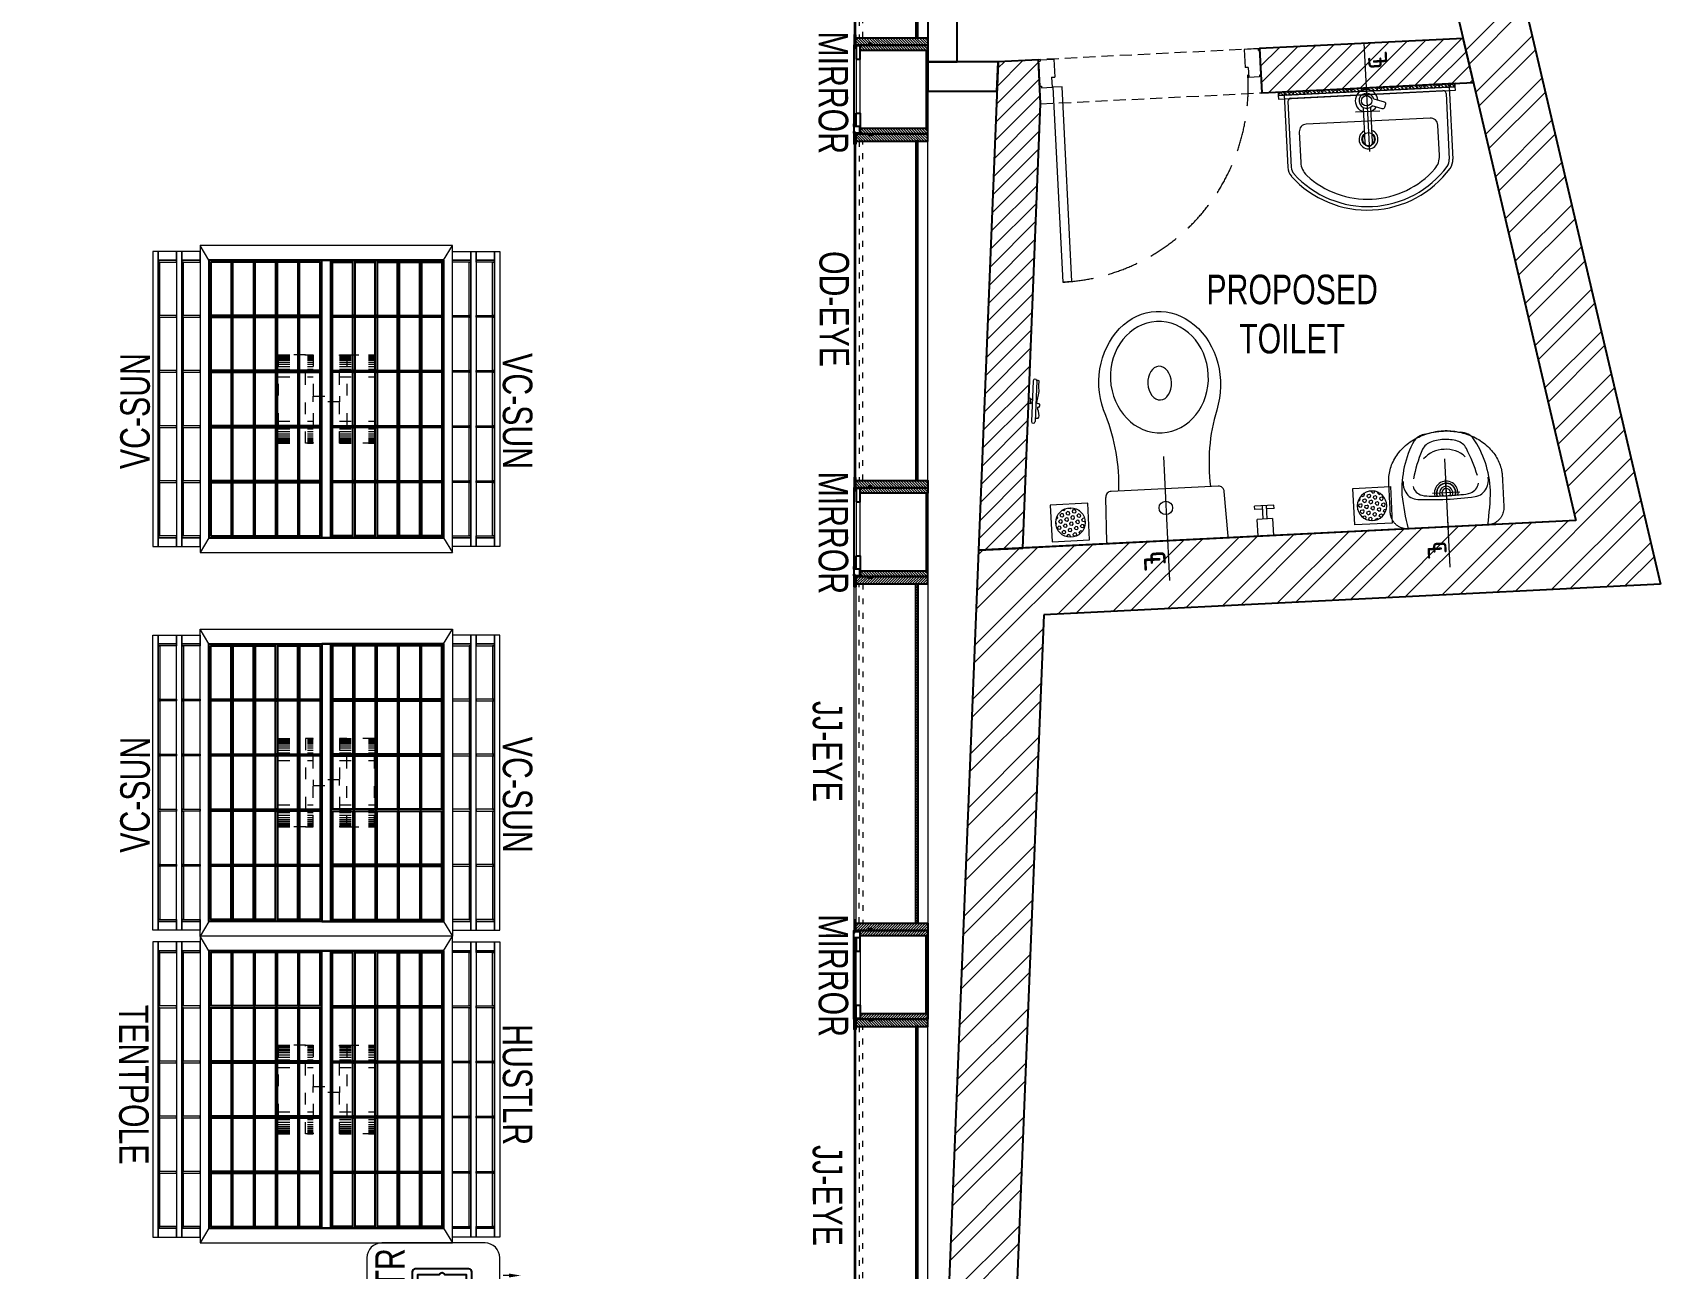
# Model space of a CAD drawing. Header units: feet. Extents: x 9066227 to 9075870, y -6882294 to -6864876.
# Drawn here: x 9070356 to 9075870, y -6878415 to -6874227 of the extents above; entities that cross this region are included whole.
import ezdxf

# ---------------------------------------------------------------- set-up
doc = ezdxf.new("R2010")
doc.units = ezdxf.units.FT
doc.header["$LTSCALE"] = 33
doc.header["$MEASUREMENT"] = 0
for name, pattern in [('a_p6_plan_L18$0$HIDDEN', [0.375, 0.25, -0.125]), ('ACAD_ISO03W100', [30, 12, -18]), ('CENTER', [2, 1.25, -0.25, 0.25, -0.25]), ('DOT2', [0.125, 0, -0.125]), ('HIDDEN', [9.525, 6.35, -3.175]), ('HIDDEN2', [4.7625, 3.175, -1.5875])]:
    doc.linetypes.add(name, pattern=pattern)
doc.layers.add('A-WALL', color=1, linetype='Continuous')
for name, color, linetype, lineweight in [('centerline-toilets', 2, 'CENTER', 13), ('Door', 2, 'Continuous', 13), ('ele', 252, 'Continuous', 13), ('Fhitting', 152, 'Continuous', 30), ('LENS-DIM', 252, 'Continuous', 5), ('LENS-DOOR', 34, 'Continuous', 20), ('LENS-PARTITION', 21, 'Continuous', 25), ('LENS-TEXT', 31, 'Continuous', 5), ('LENS_CURTAIN', 5, 'a_p6_plan_L18$0$HIDDEN', 9), ('LENS_TEXT', 31, 'Continuous', 5), ('LK-FF&E FLOOR', 1, 'Continuous', 9), ('LK-FF&E WALL', 1, 'Continuous', 9), ('LN-ELEVATION-1', 81, 'Continuous', 25), ('LN-ELEVATION-2', 103, 'Continuous', 20), ('LN-ELEVATION-3', 125, 'Continuous', 18), ('LN-ELEVATION-4', 145, 'Continuous', 13), ('LN-ELEVATION-5', 167, 'Continuous', 5), ('LN-HATCH', 251, 'Continuous', 0), ('Mirror', 150, 'Continuous', 20), ('Panelling', 65, 'Continuous', 18), ('PARTITION', 22, 'Continuous', 30), ('PLANO-TXT', 252, 'Continuous', 5), ('Toilet', 5, 'Continuous', 9)]:
    doc.layers.add(name, color=color, linetype=linetype, lineweight=lineweight)
doc.styles.add('LK TXT', font='GILC____.TTF', dxfattribs={"height": 100})
doc.styles.get("Standard").update_dxf_attribs({"font": 'GILC____.TTF'})

# ---------------------------------------------------------------- blocks, each defined once
blk = doc.blocks.new('JJ SH 1200')
at = {"layer": 'LN-HATCH', "ltscale": 0.5}
h = blk.add_hatch(dxfattribs=at)
h.set_pattern_fill('ANSI31', color=256, scale=2)
h.set_pattern_definition([(45, (4097187.331, 1708800.267), (-4.4901280605, 4.4901280605), [])])
h.paths.add_polyline_path([(792.1, 220), (792.1, 30), (786.1, 30), (786.1, 20), (792.1, 20), (792.1, -24), (767.1, -24), (767.1, 220)])
h.paths.add_polyline_path([(-382.9, 180), (767.1, 180), (767.1, 186), (-382.9, 186)])
h.paths.add_polyline_path([(757.1, -24), (757.1, -30), (792.1, -30), (792.1, -24)])
h.paths.add_polyline_path([(-407.9, 220), (-407.9, 30), (-401.9, 30), (-401.9, 20), (-407.9, 20), (-407.9, -24), (-382.9, -24), (-382.9, 220)])
h.paths.add_polyline_path([(-372.9, -24), (-372.9, -30), (-407.9, -30), (-407.9, -24)])
at = {"layer": 'LN-ELEVATION-1', "ltscale": 0.5}
for points in [[(-407.9, 220), (-407.9, 30), (-401.9, 30), (-401.9, 20), (-407.9, 20), (-407.9, -24), (-382.9, -24), (-382.9, 220)], [(-382.9, 180), (767.1, 180), (767.1, 186), (-382.9, 186)], [(792.1, 220), (792.1, 30), (786.1, 30), (786.1, 20), (792.1, 20), (792.1, -24), (767.1, -24), (767.1, 220)], [(-372.9, -24), (-372.9, -30), (-407.9, -30), (-407.9, -24)], [(757.1, -24), (757.1, -30), (792.1, -30), (792.1, -24)]]:
    blk.add_lwpolyline(points, close=True, dxfattribs=at)
at = {"layer": 'LN-ELEVATION-3', "ltscale": 0.5}
for p, q in [((767.1, 220), (-382.9, 220)), ((757.1, -24), (-372.9, -24)), ((-372.9, -30), (757.1, -30))]:
    blk.add_line(p, q, dxfattribs=at)
at = {"layer": 'LN-ELEVATION-4', "linetype": 'ACAD_ISO03W100', "ltscale": 0.05}
blk.add_lwpolyline([(767.1, 0), (-382.9, 0), (-382.9, -12), (767.1, -12)], close=True, dxfattribs=at)
blk = doc.blocks.new('Wash Basin')
at = {"layer": 'PARTITION', "lineweight": 9}
h = blk.add_hatch(dxfattribs=at)
h.set_pattern_fill('ANSI38', color=256, scale=70, angle=990, style=0, double=1)
h.set_pattern_definition([(315, (-64.7135, -33.325), (6.18718, 6.18718), []), (45, (-64.7135, -33.325), (6.18718, 18.56155), [21.875, -13.125])])
h.paths.add_polyline_path([(300.1, -22), (-300.1, -22), (-300.1, -34), (300.1, -34)])
at = {"layer": 'centerline-toilets', "linetype": 'HIDDEN', "ltscale": 10}
blk.add_line((0, -238.1), (0, 129.8), dxfattribs=at)
at = {"layer": 'Mirror', "ltscale": 0.5}
blk.add_lwpolyline([(-300.1, -34), (-300.1, -46), (300.1, -46), (300.1, -34)], close=True, dxfattribs=at)
at = {"layer": 'Panelling', "lineweight": 9}
blk.add_lwpolyline([(-300.1, -22), (-300.1, -34), (300.1, -34), (300.1, -22)], close=True, dxfattribs=at)
at = {"layer": 'Toilet', "ltscale": 100}
for p, q in [((-280, -32), (-280, -278.3)), ((-270, -22), (270, -22)), ((-268, -55), (-268, -278.3)), ((-258, -45), (258, -45)), ((268, -55), (268, -278.3)), ((280, -32), (280, -278.3)), ((-14.8, -88.6), (-14.6, -207.9)), ((11, -207.9), (10.8, -88.6))]:
    blk.add_line(p, q, dxfattribs=at)
blk.add_lwpolyline([(40.7, -103.2), (-41.1, -103.2)], dxfattribs=at)
blk.add_lwpolyline([(23.1, -61.6), (57.7, -73.5, -0.414214), (61.4, -81.2), (57.5, -92.5, -0.414214), (49.9, -96.2), (16.1, -84.6)], format="xyb", dxfattribs=at)
blk.add_lwpolyline([(-235, -264, 0.191896), (-217.2, -308.7, 0.420236), (217.2, -308.7, 0.191896), (235, -264), (235, -160.5, 0.414214), (210, -135.5), (-210, -135.5, 0.414214), (-235, -160.5)], format="xyb", close=True, dxfattribs=at)
for centre, radius in [((-2, -66.5), 17.5), ((-2, -196.8), 22.5)]:
    blk.add_circle(centre, radius, dxfattribs=at)
for centre, radius, start, end in [((-270, -32), 10, 90, 180), ((-258, -55), 10, 90, 180), ((258, -55), 10, 0, 90), ((270, -32), 10, 0, 90), ((-2, -197.1), 32.1, 113.0898, 66.246), ((-2, -196.8), 20.5, 128.0403, 237.2899), ((-2, -196.8), 20.5, 304.4733, 50.7332), ((-230, -278.3), 50, 180, 218.4461), ((0, -89.3), 347.7, 219.2826, 320.7174), ((-230, -278.3), 38, 180, 218.4461), ((0, -89.3), 335.7, 219.313, 320.687), ((230, -278.3), 38, 321.5539, 0), ((230, -278.3), 50, 321.5539, 0)]:
    blk.add_arc(centre, radius, start, end, dxfattribs=at)
for centre, major_axis, start_param, end_param in [((-2, -66.5), (0, 38.3), 4.720493, 9.081982), ((-2, -66.5), (-0.2, -25.6), 1.769108, 7.074098), ((-2, -66.5), (0, 38.3), 3.484555, 4.083576), ((-1.8, -207.9), (-9.04, 9.04), 0.785398, 3.926991)]:
    blk.add_ellipse(centre, major_axis=major_axis, ratio=1, start_param=start_param, end_param=end_param, dxfattribs=at)
at = {"layer": 'centerline-toilets', "linetype": 'DOT2', "insert": (33.3, 61.8), "char_height": 75, "width": 495.827, "attachment_point": 5, "rotation": 90}
blk.add_mtext('{\\fISOCPEUR|b0|i0|c0|p34;℄}', dxfattribs=at)
blk = doc.blocks.new('jALI')
at = {"layer": 'Toilet', "ltscale": 5}
h = blk.add_hatch(dxfattribs=at)
h.set_pattern_fill('HEX', color=256, scale=50, angle=135, double=1)
h.set_pattern_definition([(135, (-344825.863, 460708.187), (-7.65465545, -7.65465545), [6.25, -12.5]), (255, (-344825.863, 460708.187), (10.4564538, -2.80179835), [6.25, -12.5]), (195, (-344830.282, 460712.606), (2.80179835, -10.4564538), [6.25, -12.5])])
edge = h.paths.add_edge_path()
edge.add_arc((-393187.5, 163647.6), 50, -90, 270)
blk.add_lwpolyline([(-393249.5, 163581.9), (-393125.5, 163581.9), (-393125.5, 163709.4), (-393249.5, 163709.4)], close=True, dxfattribs=at)
blk.add_circle((-393187.5, 163647.6), 50, dxfattribs=at)
blk = doc.blocks.new('A$Ce28d51bc')
at = {"layer": 'centerline-toilets', "linetype": 'HIDDEN', "ltscale": 10}
blk.add_line((475.8, 310.4), (496.8, -110.1), dxfattribs=at)
at = {"layer": 'Toilet'}
for p, q in [((34.7, 566.8), (29.2, 428.9)), ((46.7, 566.3), (41.2, 428.4)), ((20.3, 507.3), (19.6, 489.3)), ((26.3, 507.1), (20.3, 507.3)), ((26.3, 507.1), (25.6, 489.1)), ((26.2, 504.1), (32.2, 503.8)), ((25.6, 489.1), (19.6, 489.3)), ((25.7, 492.1), (31.7, 491.8)), ((284.3, 20.1), (280.8, 171.4)), ((661.6, 210), (299, 191.9)), ((695.3, 40.6), (681.8, 191.4)), ((290.3, 14.5), (689.9, 34.4))]:
    blk.add_line(p, q, dxfattribs=at)
at = {"layer": 'Toilet', "ltscale": 100}
for p, q in [((850.6, 145.5), (784.9, 142.3)), ((785.5, 130.8), (784.9, 142.3)), ((811.5, 132.1), (785.5, 130.8)), ((810.9, 143.6), (813.2, 97.8)), ((824.6, 144.2), (826.9, 98.5)), ((851.2, 134.1), (825.2, 132.8)), ((851.2, 134.1), (850.6, 145.5)), ((846, 99.5), (794, 96.9)), ((796.9, 39.7), (794, 96.9)), ((846, 99.5), (848.9, 42.3)), ((848.9, 42.3), (796.9, 39.7))]:
    blk.add_line(p, q, dxfattribs=at)
at = {"layer": 'Toilet'}
blk.add_circle((484.2, 135.9), 22.9, dxfattribs=at)
for centre, radius, start, end in [((40.7, 566.5), 6, 357.7075, 177.7075), ((-296.9, 216.6), 622.3, 357.8523, 21.9172), ((1253.9, 289.2), 623.4, 163.3749, 187.417), ((35.2, 428.6), 6, 177.7075, 357.7075), ((300, 172.7), 19.3, 93.2063, 183.7535), ((662.5, 190.8), 19.3, 1.9572, 92.5044), ((290, 20.2), 5.72, 180.8099, 272.8553), ((689.6, 40.1), 5.72, 272.8553, 4.9007)]:
    blk.add_arc(centre, radius, start, end, dxfattribs=at)
at = {"layer": 'Toilet', "extrusion": (0, 0, -1)}
for centre, major_axis, ratio, start_param, end_param in [((463.5, 557.3), (12.2, -244.3), 0.842028, 7.436326, 11.41323), ((463.4, 558.8), (2.9, -57.1), 0.7, 1.570796326794896, 7.853981633974482)]:
    blk.add_ellipse(centre, major_axis=major_axis, ratio=ratio, start_param=start_param, end_param=end_param, dxfattribs=at)
blk.add_ellipse((462.4, 578.8), major_axis=(9.4, -188.6), ratio=0.878788, dxfattribs=at)
at = {"layer": 'Toilet'}
blk.add_open_spline([(41.7, 440.4), (45.3, 439.9), (58.1, 437.8), (54.2, 458.3), (48.4, 479), (58.3, 476.8), (58.6, 490.1), (41.6, 486.7), (61.2, 530.8), (51.2, 545.8), (56.7, 569.2), (50.4, 568), (46.7, 567.3)], degree=3, knots=[0, 0, 0, 0, 9.744972, 33.823887, 47.583551, 49.497915, 60.560502, 63.822284, 93.508019, 135.756925, 141.904352, 150.301906, 150.301906, 150.301906, 150.301906], dxfattribs=at)
at = {"layer": 'Fhitting', "lineweight": 0, "ltscale": 0.5, "rotation": 272.85533068458}
blk.add_blockref('jALI', (-143696.8, -400764.9), dxfattribs=at)
at = {"layer": 'centerline-toilets', "linetype": 'DOT2', "insert": (457.1, -34.2), "char_height": 85.827, "width": 567.402, "attachment_point": 5, "rotation": 272.8553}
blk.add_mtext('{\\fISOCPEUR|b0|i0|c0|p34;℄}', dxfattribs=at)
blk = doc.blocks.new('*U49')
at = {"layer": 'LENS-DOOR'}
for p, q in [((547491.5, 1778573.8), (547491.5, 1779235.2)), ((547522.8, 1779235.2), (547491.5, 1779235.2)), ((547522.8, 1779235.2), (547522.8, 1778573.8)), ((547447.3, 1778568.6), (547452.5, 1778568.6)), ((547447.3, 1778484.1), (547447.3, 1778568.6)), ((547452.5, 1778573.8), (547488.9, 1778573.8)), ((547452.5, 1778568.6), (547452.5, 1778573.8)), ((547488.9, 1778539.9), (547488.9, 1778573.8)), ((547488.9, 1778539.9), (547499.3, 1778539.9)), ((547522.8, 1778573.8), (547491.5, 1778573.8)), ((547499.3, 1778478.9), (547499.3, 1778539.9)), ((548145.2, 1778478.9), (548145.2, 1778539.9)), ((548155.6, 1778539.9), (548145.2, 1778539.9)), ((548192, 1778573.8), (548155.6, 1778573.8)), ((548155.6, 1778539.9), (548155.6, 1778573.8)), ((548192, 1778568.6), (548192, 1778573.8)), ((548197.3, 1778568.6), (548192, 1778568.6)), ((548197.3, 1778484.1), (548197.3, 1778568.6)), ((547447.3, 1778484.1), (547452.5, 1778484.1)), ((547452.5, 1778478.9), (547452.5, 1778484.1)), ((548192, 1778478.9), (548192, 1778484.1)), ((548197.3, 1778484.1), (548192, 1778484.1)), ((547452.5, 1778478.9), (547499.3, 1778478.9)), ((548192, 1778478.9), (548145.2, 1778478.9))]:
    blk.add_line(p, q, dxfattribs=at)
at = {"layer": 'LENS-DOOR', "color": 7, "linetype": 'HIDDEN2', "extrusion": (0, 0, -1)}
blk.add_ellipse((547491.5, 1778573.8), major_axis=(661.5, 0), ratio=1, start_param=-1.570791, end_param=0.051209, dxfattribs=at)
blk = doc.blocks.new('DLF-RSP-AR-CD-DWG-4DT-3113$0$X-TYPICAL TOILET UPPER FLOORS - 02$0$urinals')
at = {"layer": 'Toilet'}
for p, q in [((0, -15.6), (0, 8.3)), ((0, -105.4), (0, -161.1)), ((-46.1, -115), (46.1, -115))]:
    blk.add_line(p, q, dxfattribs=at)
blk.add_lwpolyline([(135, 0), (-135, 0, 0.036949), (-150, -116.2, 0.138094), (-99.8, -297.1, 0.221721), (-52, -317.9, 0.062656), (0, -325, 0.062656), (52, -317.9, 0.221721), (99.8, -297.1, 0.138094), (150, -116.2, 0.036949)], format="xyb", close=True, dxfattribs=at)
for centre, radius, start, end in [((-94.3, -144.9), 47.1, 93.3708, 154.4824), ((3.2, -1238.2), 1144.7, 90.1625, 95.0265), ((-50.5, -225.3), 118.5, 89.5454, 105.8857), ((-0.1, -996.2), 890.8, 89.9918, 93.182), ((0, -115), 40, 167.428, 12.572), ((0, -115), 33, 164.1814, 15.8186), ((0, -115), 32, 163.6049, 16.3951), ((0, -115), 22.6, 155.6653, 24.3347), ((0, -115), 14.7, 139.9109, 40.0891), ((-3.2, -1238.2), 1144.7, 84.9735, 89.8375), ((0.1, -996.2), 890.8, 86.818, 90.0082), ((50.5, -225.3), 118.5, 74.1143, 90.4546), ((94.3, -144.9), 47.1, 25.5176, 86.6292), ((-91, -152.7), 53.8, 148.4868, 188.6401), ((-71.4, -149.9), 40.2, 106.7016, 169.725), ((71.4, -149.9), 40.2, 10.275, 73.2984), ((91, -152.7), 53.8, 351.3599, 31.5132), ((413.9, -38.4), 538.2, 193.994, 204.5632), ((-413.9, -38.4), 538.2, 335.4368, 346.006), ((-30.1, -241.3), 50, 204.5632, 250.4606), ((-1.6, -165.3), 97.6, 225, 270.9552), ((1.6, -165.3), 97.6, 269.0448, 315), ((30.1, -241.3), 50, 289.5394, 335.4368), ((-1.5, -160.9), 135.4, 250.4606, 270.6492), ((1.5, -160.9), 135.4, 269.3508, 289.5394)]:
    blk.add_arc(centre, radius, start, end, dxfattribs=at)
blk.add_open_spline([(135, 0), (105.3, 0), (75.7, 0), (-13.3, 0), (-72.7, 0), (-132.7, 0), (-133.4, 0), (-134.3, 0), (-134.5, 0), (-134.7, 0), (-134.9, 0), (-135, 0), (-135, 0), (-135, 0), (-135, 0), (-135, 0), (-135, 0), (-135.1, 0), (-135.1, 0), (-135.2, 0), (-135.2, 0), (-135.3, 0), (-135.4, 0), (-135.7, 0), (-135.8, 0), (-136.4, 0), (-136.7, 0), (-137.7, -0.1), (-138.4, -0.1), (-140.5, -0.2), (-141.9, -0.4), (-146.2, -1), (-149, -1.7), (-154.8, -3.4), (-157.6, -4.5), (-163.1, -7.3), (-165.8, -8.9), (-171, -12.5), (-173.4, -14.6), (-177.9, -19.1), (-180, -21.5), (-183.6, -26.7), (-185.2, -29.4), (-188, -34.9), (-189.1, -37.8), (-190.8, -43.5), (-191.5, -46.3), (-192, -49.8), (-192.1, -50.5), (-192.3, -52.5), (-192.4, -53.8), (-192.5, -55.7), (-192.5, -56.2), (-192.5, -56.9), (-192.5, -57), (-192.5, -57.2), (-192.5, -57.3), (-192.5, -57.4), (-192.5, -57.4), (-192.5, -57.5), (-192.5, -57.5), (-192.5, -57.5), (-192.5, -57.6), (-192.5, -57.7), (-192.5, -57.8), (-192.5, -57.9), (-192.5, -58.1), (-192.5, -58.4), (-192.5, -58.6), (-192.5, -59.3), (-192.5, -59.7), (-192.5, -61), (-192.5, -61.9), (-192.5, -64.6), (-192.5, -66.4), (-192.5, -71.7), (-192.5, -75.2), (-192.5, -85.8), (-192.5, -92.9), (-192.5, -114.2), (-192.5, -128.4), (-192.5, -146.1), (-192.5, -144.6), (-192.5, -149.2), (-192.5, -150.3), (-192.5, -153.7), (-192.5, -156), (-192.5, -158.5), (-192.5, -158.8), (-192.5, -159.2), (-192.5, -159.4), (-192.5, -159.7), (-192.5, -159.8), (-192.5, -159.9), (-192.5, -160), (-192.5, -160), (-192.5, -160), (-192.5, -160.1), (-192.5, -160.1), (-192.5, -160.2), (-192.5, -160.3), (-192.5, -160.5), (-192.5, -160.6), (-192.5, -161), (-192.5, -161.2), (-192.5, -161.9), (-192.5, -162.4), (-192.4, -163.9), (-192.4, -164.9), (-192.3, -167.8), (-192.2, -169.8), (-191.7, -175.8), (-191.2, -179.9), (-189.3, -190.9), (-187.5, -198), (-182.8, -212.2), (-179.9, -219.2), (-172.8, -233.1), (-168.7, -239.9), (-159.3, -253), (-154, -259.4), (-142.4, -271.4), (-136, -277), (-122.6, -287.5), (-115.4, -292.3), (-100.5, -300.9), (-92.8, -304.8), (-76.9, -311.5), (-68.8, -314.3), (-52.5, -318.9), (-44.4, -320.7), (-28.1, -323.4), (-20, -324.2), (-9.4, -324.8), (-6.7, -324.9), (-2.5, -325), (-1, -325), (2, -325), (3.6, -325), (8.2, -324.9), (11.3, -324.7), (20.7, -324.1), (27, -323.5), (41.8, -321.2), (50.2, -319.5), (67, -314.9), (75.4, -312), (91.8, -305.3), (99.8, -301.4), (115.1, -292.5), (122.5, -287.5), (136.4, -276.8), (142.9, -270.9), (154.7, -258.5), (160.1, -252), (169.7, -238.4), (173.8, -231.3), (180.9, -217), (183.8, -209.7), (188.3, -195.1), (189.9, -187.8), (191.2, -179.3), (191.4, -178), (191.8, -174.1), (192.1, -171.5), (192.3, -167.9), (192.3, -166.9), (192.5, -164), (192.5, -162), (192.5, -160), (192.5, -159.9), (192.5, -159.8), (192.5, -159.7), (192.5, -159.5), (192.5, -159.4), (192.5, -159), (192.5, -158.8), (192.5, -158), (192.5, -157.5), (192.5, -155.9), (192.5, -154.9), (192.5, -151.8), (192.5, -149.7), (192.5, -143.5), (192.5, -144.3), (192.5, -131.9), (192.5, -123.6), (192.5, -98.8), (192.5, -82.2), (192.5, -64.8), (192.5, -64), (192.5, -61.5), (192.5, -59.9), (192.5, -58), (192.5, -57.8), (192.5, -57.5), (192.5, -57.5), (192.5, -57.4), (192.5, -57.4), (192.5, -57.4), (192.5, -57.3), (192.5, -57.2), (192.5, -57.2), (192.5, -57), (192.5, -56.8), (192.5, -56.4), (192.5, -56.1), (192.5, -55.3), (192.4, -54.7), (192.3, -53), (192.2, -51.9), (191.8, -48.4), (191.4, -46), (190, -40.4), (188.9, -37.2), (186.1, -30.8), (184.3, -27.7), (180.2, -21.8), (177.9, -19.1), (172.8, -14), (170, -11.7), (164, -7.7), (160.9, -6.1), (154.5, -3.3), (151.3, -2.3), (144.8, -0.7), (141.6, -0.3), (137.3, 0), (136.1, 0), (135, 0)], degree=3, knots=[0, 0, 0, 0, 0.329607, 0.329607, 0.988822, 0.988822, 0.996691, 0.996691, 0.998638, 0.998638, 0.99992, 0.99992, 1.000227, 1.000227, 1.000534, 1.000534, 1.001148, 1.001148, 1.002375, 1.002375, 1.00483, 1.00483, 1.009739, 1.009739, 1.019558, 1.019558, 1.039196, 1.039196, 1.078472, 1.078472, 1.157024, 1.157024, 1.314128, 1.314128, 1.471232, 1.471232, 1.628335, 1.628335, 1.785439, 1.785439, 1.942543, 1.942543, 2.099647, 2.099647, 2.256751, 2.256751, 2.413855, 2.413855, 2.450944, 2.450944, 2.525122, 2.525122, 2.556641, 2.556641, 2.563699, 2.563699, 2.567479, 2.567479, 2.57001, 2.57001, 2.570783, 2.570783, 2.572328, 2.572328, 2.573873, 2.573873, 2.576964, 2.576964, 2.583145, 2.583145, 2.595507, 2.595507, 2.620232, 2.620232, 2.669681, 2.669681, 2.76858, 2.76858, 2.966376, 2.966376, 3.36197, 3.36197, 3.45996, 3.45996, 3.491387, 3.491387, 3.554241, 3.554241, 3.562213, 3.562213, 3.566829, 3.566829, 3.570018, 3.570018, 3.570684, 3.570684, 3.571294, 3.571294, 3.571904, 3.571904, 3.573124, 3.573124, 3.575564, 3.575564, 3.580444, 3.580444, 3.590203, 3.590203, 3.609723, 3.609723, 3.648762, 3.648762, 3.72684, 3.72684, 3.861362, 3.861362, 3.995884, 3.995884, 4.130406, 4.130406, 4.264928, 4.264928, 4.39945, 4.39945, 4.533972, 4.533972, 4.668494, 4.668494, 4.803016, 4.803016, 4.937539, 4.937539, 5.072061, 5.072061, 5.118026, 5.118026, 5.144558, 5.144558, 5.17109, 5.17109, 5.224154, 5.224154, 5.330281, 5.330281, 5.468863, 5.468863, 5.607445, 5.607445, 5.746027, 5.746027, 5.884609, 5.884609, 6.023191, 6.023191, 6.161773, 6.161773, 6.300355, 6.300355, 6.438937, 6.438937, 6.577519, 6.577519, 6.602876, 6.602876, 6.653589, 6.653589, 6.673028, 6.673028, 6.711906, 6.711906, 6.713712, 6.713712, 6.715518, 6.715518, 6.719129, 6.719129, 6.726351, 6.726351, 6.740796, 6.740796, 6.769686, 6.769686, 6.827466, 6.827466, 6.943027, 6.943027, 7.174147, 7.174147, 7.636387, 7.636387, 7.659394, 7.659394, 7.705407, 7.705407, 7.71212, 7.71212, 7.713128, 7.713128, 7.714137, 7.714137, 7.716153, 7.716153, 7.720185, 7.720185, 7.728249, 7.728249, 7.744378, 7.744378, 7.776636, 7.776636, 7.841152, 7.841152, 7.970184, 7.970184, 8.14844, 8.14844, 8.326696, 8.326696, 8.504953, 8.504953, 8.683209, 8.683209, 8.861465, 8.861465, 9.039722, 9.039722, 9.217978, 9.217978, 9.283185, 9.283185, 9.283185, 9.283185], dxfattribs=at)
blk = doc.blocks.new('Urinal')
at = {"layer": 'centerline-toilets', "linetype": 'HIDDEN', "ltscale": 10}
blk.add_line((0, 230.9), (0, -137), dxfattribs=at)
at = {"layer": 'Fhitting', "lineweight": 0, "ltscale": 0.5, "rotation": 180}
blk.add_blockref('DLF-RSP-AR-CD-DWG-4DT-3113$0$X-TYPICAL TOILET UPPER FLOORS - 02$0$urinals', (0, 0), dxfattribs=at)
at = {"layer": 'Fhitting', "lineweight": 0, "ltscale": 0.5, "xscale": -1, "rotation": 90}
blk.add_blockref('jALI', (163394.4, -393103.5), dxfattribs=at)
at = {"layer": 'centerline-toilets', "linetype": 'DOT2', "insert": (-31.4, -69), "char_height": 75, "width": 495.827, "attachment_point": 5, "rotation": 270}
blk.add_mtext('{\\fISOCPEUR|b0|i0|c0|p34;℄}', dxfattribs=at)
blk = doc.blocks.new('A$C201422ec')
at = {"layer": 'LN-HATCH'}
h = blk.add_hatch(dxfattribs=at)
h.set_pattern_fill('ANSI32', color=256, scale=333, angle=180)
h.set_pattern_definition([(225, (-10989239.55, 5495545.76), (88.2999593, -88.2999593), []), (225, (-10989298.42, 5495545.76), (88.2999593, -88.2999593), [])])
h.paths.add_polyline_path([(3437.1, -3715.3), (5525.8, -3611.1), (4745, -270.6), (4521, -323), (5239.2, -3395.2), (3215.7, -3496.1), (3010.1, -8632), (3239.9, -8641.2)])
h.paths.add_polyline_path([(3780.3, 3853.6), (3557.3, 3796.7), (4426.9, 3.7), (4651, 55.1)])
h.paths.add_polyline_path([(3150, 6156.3), (2904.5, 6182.6), (3484.5, 4050.6), (3706, 4112.4)])
h.paths.add_polyline_path([(-726.3, 7094.4), (-763.2, 6867.3), (2676.5, 6307.6), (2701.1, 6536.6)])
h.paths.add_polyline_path([(-1068.3, 7154.3), (-3660.1, 7608.7), (-3660.1, 7375.2), (-1108, 6927.8)])
h.paths.add_polyline_path([(-3887.1, 7245.2), (-4117.1, 7245.2), (-4117.1, 6364.5), (-3887.1, 6364.5)])
h.paths.add_polyline_path([(-3887.1, 6105.7), (-4117.1, 6105.7), (-4117.1, 3954.2), (-3887.1, 3954.2)])
h.paths.add_polyline_path([(-3887.1, 3694.2), (-3889.1, 3694.2), (-4117.1, 3694.2), (-4117.1, 62), (-3887.1, 62)])
h.paths.add_polyline_path([(-3886.1, -198), (-4116.1, -197.9), (-4117.1, -3360.4), (-4117.1, -3360.5), (-3887.1, -3360.5)])
h.paths.add_polyline_path([(-3901.1, -3620.5), (-4117.1, -3620.5), (-4117.1, -6602.7), (-3887.1, -6601.6)])
h = blk.add_hatch(dxfattribs=at)
h.set_pattern_fill('ANSI31', color=256, scale=333, angle=180)
h.paths.add_polyline_path([(4857.4, -1762.1), (4167.9, -1796.5), (4175.4, -1946.3), (4892.1, -1910.6)])
h.paths.add_polyline_path([(3426.3, -1983.7), (3418.9, -1833.9), (3281.9, -1840.7), (3215.7, -3496.1), (3366.1, -3488.6)])
at = {"layer": 'A-WALL'}
for p, q in [((4745, -270.6), (5525.8, -3611.1)), ((4521, -323), (5239.2, -3395.2)), ((5239.2, -3395.2), (3215.7, -3496.1)), ((3215.7, -3496.1), (3010.1, -8632)), ((5525.8, -3611.1), (3437.1, -3715.3)), ((3437.1, -3715.3), (3239.9, -8641.2))]:
    blk.add_line(p, q, dxfattribs=at)
for points in [[(4857.4, -1762.1), (4167.9, -1796.5), (4175.4, -1946.3), (4892.1, -1910.6)], [(3426.3, -1983.7), (3418.9, -1833.9), (3281.9, -1840.7), (3215.7, -3496.1), (3366.1, -3488.6)]]:
    blk.add_lwpolyline(points, close=True, dxfattribs=at)
at = {"layer": 'LENS_CURTAIN', "ltscale": 5}
blk.add_lwpolyline([(4167.9, -1796.5), (3418.9, -1833.9), (3426.3, -1983.7), (4175.4, -1946.3)], close=True, dxfattribs=at)
at = {"layer": 'Door', "xscale": -1, "rotation": 182.8753097293828}
blk.add_blockref('*U49', (-632552.2, 1746944.1), dxfattribs=at)
at = {"layer": 'ele', "color": 0, "lineweight": -2}
for name, p, rotation in [('Wash Basin', (4529.1, -1906.7), 2.8553306846239), ('Urinal', (4805.9, -3416.8), 2.855330684512676)]:
    blk.add_blockref(name, p, dxfattribs=dict(at, rotation=rotation))
at = {"layer": 'LENS-DIM', "color": 2}
blk.add_blockref('A$Ce28d51bc', (3366.1, -3488.6), dxfattribs=at)
blk = doc.blocks.new('A$Ce8b6d310')
at = {"layer": 'LENS-DIM', "color": 2}
blk.add_lwpolyline([(1122.3, -5981.6), (1782.7, -6198.1), (1730.8, -6356.4), (4492.2, -7209.1), (4492.2, -7045.3), (4627.2, -7045.3), (4832.8, -1909.4), (4899.1, -254), (5036, -247.2), (5043.5, -397), (4983.3, -1901.9), (6856.3, -1808.5), (6509.3, -323.9), (5792.6, -359.6), (5785.1, -209.8), (6474.6, -175.4), (6199.1, 1003.2)], dxfattribs=at)
blk.add_blockref('A$C201422ec', (1617.2, 1586.7), dxfattribs=at)
blk = doc.blocks.new('MIRROR')
at = {"layer": 'LN-HATCH', "ltscale": 0.5}
h = blk.add_hatch(dxfattribs=at)
h.set_pattern_fill('ANSI31', color=256, scale=2)
h.set_pattern_definition([(45, (4060433.7416, 1708720.787), (-4.4901280605, 4.4901280605), [])])
h.paths.add_polyline_path([(212.9, 101.3), (230.9, 101.3), (230.9, -127.7), (212.9, -127.7)])
h.paths.add_polyline_path([(230.9, 95.3), (494.9, 95.3), (494.9, 101.3), (230.9, 101.3)])
h.paths.add_polyline_path([(512.9, 101.3), (494.9, 101.3), (494.9, -127.7), (512.9, -127.7)])
at = {"layer": 'Defpoints'}
blk.add_lwpolyline([(512.9, 101.3), (212.9, 101.3), (212.9, -148.7), (512.9, -148.7)], close=True, dxfattribs=at)
at = {"layer": 'LN-ELEVATION-1'}
for points in [[(212.9, 101.3), (230.9, 101.3), (230.9, -127.7), (212.9, -127.7)], [(230.9, 95.3), (494.9, 95.3), (494.9, 101.3), (230.9, 101.3)], [(512.9, 101.3), (494.9, 101.3), (494.9, -127.7), (512.9, -127.7)], [(259.9, -141.7), (259.9, -127.7), (214.9, -127.7), (214.9, -148.7), (223.9, -148.7), (223.9, -147.2), (216.4, -147.2), (216.4, -141.7)], [(442.9, -141.7), (442.9, -127.7), (487.9, -127.7), (487.9, -148.7), (478.9, -148.7), (478.9, -147.2), (486.4, -147.2), (486.4, -141.7)], [(504.9, -148.7), (504.9, -147.2), (509.4, -147.2), (509.4, -129.2), (487.9, -129.2), (487.9, -127.7), (510.9, -127.7), (510.9, -148.7)]]:
    blk.add_lwpolyline(points, close=True, dxfattribs=at)
at = {"layer": 'LN-ELEVATION-2', "color": 4, "lineweight": 0}
blk.add_lwpolyline([(216.4, -141.7), (486.4, -141.7), (486.4, -147.2), (216.4, -147.2)], close=True, dxfattribs=at)
at = {"layer": 'LN-ELEVATION-2'}
blk.add_lwpolyline([(259.9, -141.7), (442.9, -141.7), (442.9, -127.7), (259.9, -127.7)], close=True, dxfattribs=at)
at = {"layer": 'LN-ELEVATION-4', "ltscale": 0.5}
blk.add_line((478.9, -148.7), (223.9, -148.7), dxfattribs=at)
blk = doc.blocks.new('ffgd')
at = {"layer": 'LN-ELEVATION-4', "linetype": 'ACAD_ISO03W100', "ltscale": 0.1}
blk.add_lwpolyline([(0, 47.3), (0, -41.5), (-20, -41.5), (-20, 47.3)], close=True, dxfattribs=at)
at = {"layer": 'LN-ELEVATION-5', "linetype": 'ACAD_ISO03W100', "ltscale": 0.1}
for p, q in [((-159.9, 165.7), (-159.9, 47.3)), ((-159.7, 165.7), (-159.7, 47.3)), ((-159.4, 165.7), (-159.4, 47.3)), ((-159, 165.7), (-159, 47.3)), ((-158.5, 165.7), (-158.5, 47.3)), ((-157.9, 165.7), (-157.9, 47.3)), ((-157.1, 165.7), (-157.1, 47.3)), ((-156.1, 165.7), (-156.1, 47.3)), ((-154.1, 165.7), (-154.1, 47.3)), ((-151.1, 165.7), (-151.1, 47.3)), ((-146.1, 165.7), (-146.1, 47.3)), ((-141.1, 165.7), (-141.1, 47.3)), ((-135.1, 165.7), (-135.1, 47.3)), ((-128.1, 165.7), (-128.1, 47.3)), ((-120.1, 165.7), (-120.1, 47.3)), ((-111.1, 165.7), (-111.1, 47.3)), ((-102.1, 165.7), (-102.1, 47.3)), ((-85, 165.7), (-85, 47.3)), ((65, 165.7), (65, 47.3)), ((82.1, 165.7), (82.1, 47.3)), ((91.1, 165.7), (91.1, 47.3)), ((100.1, 165.7), (100.1, 47.3)), ((108.1, 165.7), (108.1, 47.3)), ((115.1, 165.7), (115.1, 47.3)), ((121.1, 165.7), (121.1, 47.3)), ((126.1, 165.7), (126.1, 47.3)), ((131.1, 165.7), (131.1, 47.3)), ((134.1, 165.7), (134.1, 47.3)), ((136.1, 165.7), (136.1, 47.3)), ((137.1, 165.7), (137.1, 47.3)), ((137.9, 165.7), (137.9, 47.3)), ((138.5, 165.7), (138.5, 47.3)), ((139, 165.7), (139, 47.3)), ((139.4, 165.7), (139.4, 47.3)), ((139.7, 165.7), (139.7, 47.3)), ((139.9, 165.7), (139.9, 47.3)), ((-159.9, -41.5), (-159.9, -159.9)), ((-159.7, -41.5), (-159.7, -159.9)), ((-159.4, -41.5), (-159.4, -159.9)), ((-159, -41.5), (-159, -159.9)), ((-158.5, -41.5), (-158.5, -159.9)), ((-157.9, -41.5), (-157.9, -159.9)), ((-157.1, -41.5), (-157.1, -159.9)), ((-156.1, -41.5), (-156.1, -159.9)), ((-154.1, -41.5), (-154.1, -159.9)), ((-151.1, -41.5), (-151.1, -159.9)), ((-146.1, -41.5), (-146.1, -159.9)), ((-141.1, -41.5), (-141.1, -159.9)), ((-135.1, -41.5), (-135.1, -159.9)), ((-128.1, -41.5), (-128.1, -159.9)), ((-120.1, -41.5), (-120.1, -159.9)), ((-111.1, -41.5), (-111.1, -159.9)), ((-102.1, -41.5), (-102.1, -159.9)), ((-85, -41.5), (-85, -159.9)), ((65, -41.5), (65, -159.9)), ((82.1, -41.5), (82.1, -159.9)), ((91.1, -41.5), (91.1, -159.9)), ((100.1, -41.5), (100.1, -159.9)), ((108.1, -41.5), (108.1, -159.9)), ((115.1, -41.5), (115.1, -159.9)), ((121.1, -41.5), (121.1, -159.9)), ((126.1, -41.5), (126.1, -159.9)), ((131.1, -41.5), (131.1, -159.9)), ((134.1, -41.5), (134.1, -159.9)), ((136.1, -41.5), (136.1, -159.9)), ((137.1, -41.5), (137.1, -159.9)), ((137.9, -41.5), (137.9, -159.9)), ((138.5, -41.5), (138.5, -159.9)), ((139, -41.5), (139, -159.9)), ((139.4, -41.5), (139.4, -159.9)), ((139.7, -41.5), (139.7, -159.9)), ((139.9, -41.5), (139.9, -159.9))]:
    blk.add_line(p, q, dxfattribs=at)
for points in [[(140, 73), (140, 165.7), (-160, 165.7), (-160, 73)], [(140, -67.1), (140, -159.9), (-160, -159.9), (-160, -67.1)]]:
    blk.add_lwpolyline(points, dxfattribs=at)
for points in [[(140, 73), (140, 47.3), (-160, 47.3), (-160, 73)], [(140, -41.5), (140, -67.1), (-160, -67.1), (-160, -41.5)]]:
    blk.add_lwpolyline(points, close=True, dxfattribs=at)
blk = doc.blocks.new('EURO 1040 x 1175')
at = {"layer": 'LN-ELEVATION-1'}
for points in [[(-470, -327.4), (470, -327.4), (470, 467.6), (-470, 467.6)], [(-470, 85.1), (470, 85.1), (470, 467.6), (-470, 467.6)], [(-283.2, 85.1), (-277.2, 85.1), (-277.2, 467.6), (-283.2, 467.6)], [(-96.4, 85.1), (-90.4, 85.1), (-90.4, 467.6), (-96.4, 467.6)], [(90.4, 85.1), (96.4, 85.1), (96.4, 467.6), (90.4, 467.6)], [(277.2, 85.1), (283.2, 85.1), (283.2, 467.6), (277.2, 467.6)], [(-470, 386.6), (-283.2, 386.6), (-283.2, 392.6), (-470, 392.6)], [(-277.2, 386.6), (-96.4, 386.6), (-96.4, 392.6), (-277.2, 392.6)], [(-90.4, 386.6), (90.4, 386.6), (90.4, 392.6), (-90.4, 392.6)], [(96.4, 386.6), (277.2, 386.6), (277.2, 392.6), (96.4, 392.6)], [(283.2, 386.6), (470, 386.6), (470, 392.6), (283.2, 392.6)], [(-470, 311.2), (-283.2, 311.2), (-283.2, 317.2), (-470, 317.2)], [(-277.2, 311.2), (-96.4, 311.2), (-96.4, 317.2), (-277.2, 317.2)], [(-90.4, 311.2), (90.4, 311.2), (90.4, 317.2), (-90.4, 317.2)], [(96.4, 311.2), (277.2, 311.2), (277.2, 317.2), (96.4, 317.2)], [(283.2, 311.2), (470, 311.2), (470, 317.2), (283.2, 317.2)], [(-470, 235.8), (-283.2, 235.8), (-283.2, 241.8), (-470, 241.8)], [(-277.2, 235.8), (-96.4, 235.8), (-96.4, 241.8), (-277.2, 241.8)], [(-90.4, 235.8), (90.4, 235.8), (90.4, 241.8), (-90.4, 241.8)], [(96.4, 235.8), (277.2, 235.8), (277.2, 241.8), (96.4, 241.8)], [(283.2, 235.8), (470, 235.8), (470, 241.8), (283.2, 241.8)], [(-470, 160.4), (-283.2, 160.4), (-283.2, 166.4), (-470, 166.4)], [(-277.2, 160.4), (-96.4, 160.4), (-96.4, 166.4), (-277.2, 166.4)], [(-90.4, 160.4), (90.4, 160.4), (90.4, 166.4), (-90.4, 166.4)], [(96.4, 160.4), (277.2, 160.4), (277.2, 166.4), (96.4, 166.4)], [(283.2, 160.4), (470, 160.4), (470, 166.4), (283.2, 166.4)], [(-470, 85.1), (470, 85.1), (470, 55.1), (-470, 55.1)], [(-470, 55.1), (470, 55.1), (470, -327.4), (-470, -327.4)], [(-283.2, 55.1), (-277.2, 55.1), (-277.2, -327.4), (-283.2, -327.4)], [(-96.4, 55.1), (-90.4, 55.1), (-90.4, -327.4), (-96.4, -327.4)], [(90.4, 55.1), (96.4, 55.1), (96.4, -327.4), (90.4, -327.4)], [(277.2, 55.1), (283.2, 55.1), (283.2, -327.4), (277.2, -327.4)], [(-470, -20.3), (-283.2, -20.3), (-283.2, -26.3), (-470, -26.3)], [(-277.2, -20.3), (-96.4, -20.3), (-96.4, -26.3), (-277.2, -26.3)], [(-90.4, -20.3), (90.4, -20.3), (90.4, -26.3), (-90.4, -26.3)], [(96.4, -20.3), (277.2, -20.3), (277.2, -26.3), (96.4, -26.3)], [(283.2, -20.3), (470, -20.3), (470, -26.3), (283.2, -26.3)], [(-470, -95.7), (-283.2, -95.7), (-283.2, -101.7), (-470, -101.7)], [(-277.2, -95.7), (-96.4, -95.7), (-96.4, -101.7), (-277.2, -101.7)], [(-90.4, -95.7), (90.4, -95.7), (90.4, -101.7), (-90.4, -101.7)], [(96.4, -95.7), (277.2, -95.7), (277.2, -101.7), (96.4, -101.7)], [(283.2, -95.7), (470, -95.7), (470, -101.7), (283.2, -101.7)], [(-470, -171.1), (-283.2, -171.1), (-283.2, -177.1), (-470, -177.1)], [(-277.2, -171.1), (-96.4, -171.1), (-96.4, -177.1), (-277.2, -177.1)], [(-90.4, -171.1), (90.4, -171.1), (90.4, -177.1), (-90.4, -177.1)], [(96.4, -171.1), (277.2, -171.1), (277.2, -177.1), (96.4, -177.1)], [(283.2, -171.1), (470, -171.1), (470, -177.1), (283.2, -177.1)], [(-470, -246.4), (-283.2, -246.4), (-283.2, -252.4), (-470, -252.4)], [(-277.2, -246.4), (-96.4, -246.4), (-96.4, -252.4), (-277.2, -252.4)], [(-90.4, -246.4), (90.4, -246.4), (90.4, -252.4), (-90.4, -252.4)], [(96.4, -246.4), (277.2, -246.4), (277.2, -252.4), (96.4, -252.4)], [(283.2, -246.4), (470, -246.4), (470, -252.4), (283.2, -252.4)]]:
    blk.add_lwpolyline(points, close=True, dxfattribs=at)
for points in [[(-283.2, 461.6), (-464, 461.6), (-464, 317.2)], [(-96.4, 461.6), (-277.2, 461.6)], [(90.4, 461.6), (-90.4, 461.6)], [(277.2, 461.6), (96.4, 461.6)], [(464, 317.2), (464, 461.6), (283.2, 461.6)], [(-464, 311.2), (-464, 241.8)], [(464, 241.8), (464, 311.2)], [(-464, 235.8), (-464, 166.4)], [(464, 166.4), (464, 235.8)], [(-464, 160.4), (-464, 91.1), (-283.2, 91.1)], [(283.2, 91.1), (464, 91.1), (464, 160.4)], [(-277.2, 91.1), (-96.4, 91.1)], [(-90.4, 91.1), (90.4, 91.1)], [(96.4, 91.1), (277.2, 91.1)], [(-464, -20.3), (-464, 49.1), (-283.2, 49.1)], [(-277.2, 49.1), (-96.4, 49.1)], [(-90.4, 49.1), (90.4, 49.1)], [(96.4, 49.1), (277.2, 49.1)], [(283.2, 49.1), (464, 49.1), (464, -20.3)], [(-464, -95.7), (-464, -26.3)], [(464, -26.3), (464, -95.7)], [(-464, -171.1), (-464, -101.7)], [(464, -101.7), (464, -171.1)], [(-283.2, -321.4), (-464, -321.4), (-464, -177.1)], [(464, -177.1), (464, -321.4), (283.2, -321.4)], [(-96.4, -321.4), (-277.2, -321.4)], [(90.4, -321.4), (-90.4, -321.4)], [(277.2, -321.4), (96.4, -321.4)]]:
    blk.add_lwpolyline(points, dxfattribs=at)
at = {"layer": 'LN-ELEVATION-2'}
blk.add_lwpolyline([(-520, -357.4), (520, -357.4), (520, 497.6), (-520, 497.6)], close=True, dxfattribs=at)
for points in [[(-470, 467.6), (-520, 497.6)], [(470, 467.6), (520, 497.6)], [(-470, -327.4), (-520, -357.4)], [(470, -327.4), (520, -357.4)]]:
    blk.add_lwpolyline(points, dxfattribs=at)
at = {"layer": 'LN-ELEVATION-3'}
for points in [[(-500, 559.6), (500, 559.6), (500, 577.6), (-500, 577.6)], [(-500, 497.6), (-470, 497.6), (-470, 559.6), (-500, 559.6)], [(470, 497.6), (500, 497.6), (500, 559.6), (470, 559.6)], [(-500, -357.4), (-470, -357.4), (-470, -419.4), (-500, -419.4)], [(470, -357.4), (500, -357.4), (500, -419.4), (470, -419.4)], [(-500, -419.4), (500, -419.4), (500, -437.4), (-500, -437.4)]]:
    blk.add_lwpolyline(points, close=True, dxfattribs=at)
at = {"layer": 'LN-ELEVATION-4'}
for points in [[(-500, 639.6), (500, 639.6), (500, 657.6), (-500, 657.6)], [(-500, 577.6), (-470, 577.6), (-470, 639.6), (-500, 639.6)], [(470, 577.6), (500, 577.6), (500, 639.6), (470, 639.6)], [(-470, 497.6), (-464, 497.6), (-464, 559.6), (-470, 559.6)], [(-464, 553.6), (-283.2, 553.6), (-283.2, 559.6), (-464, 559.6)], [(-283.2, 497.6), (-277.2, 497.6), (-277.2, 559.6), (-283.2, 559.6)], [(-277.2, 553.6), (-96.4, 553.6), (-96.4, 559.6), (-277.2, 559.6)], [(-96.4, 497.6), (-90.4, 497.6), (-90.4, 559.6), (-96.4, 559.6)], [(-90.4, 553.6), (90.4, 553.6), (90.4, 559.6), (-90.4, 559.6)], [(90.4, 497.6), (96.4, 497.6), (96.4, 559.6), (90.4, 559.6)], [(96.4, 553.6), (277.2, 553.6), (277.2, 559.6), (96.4, 559.6)], [(277.2, 497.6), (283.2, 497.6), (283.2, 559.6), (277.2, 559.6)], [(283.2, 553.6), (464, 553.6), (464, 559.6), (283.2, 559.6)], [(464, 497.6), (470, 497.6), (470, 559.6), (464, 559.6)], [(-470, -357.4), (-464, -357.4), (-464, -419.4), (-470, -419.4)], [(-283.2, -357.4), (-277.2, -357.4), (-277.2, -419.4), (-283.2, -419.4)], [(-96.4, -357.4), (-90.4, -357.4), (-90.4, -419.4), (-96.4, -419.4)], [(90.4, -357.4), (96.4, -357.4), (96.4, -419.4), (90.4, -419.4)], [(277.2, -357.4), (283.2, -357.4), (283.2, -419.4), (277.2, -419.4)], [(464, -357.4), (470, -357.4), (470, -419.4), (464, -419.4)], [(-500, -437.4), (-470, -437.4), (-470, -499.4), (-500, -499.4)], [(-464, -413.4), (-283.2, -413.4), (-283.2, -419.4), (-464, -419.4)], [(-277.2, -413.4), (-96.4, -413.4), (-96.4, -419.4), (-277.2, -419.4)], [(-90.4, -413.4), (90.4, -413.4), (90.4, -419.4), (-90.4, -419.4)], [(96.4, -413.4), (277.2, -413.4), (277.2, -419.4), (96.4, -419.4)], [(283.2, -413.4), (464, -413.4), (464, -419.4), (283.2, -419.4)], [(470, -437.4), (500, -437.4), (500, -499.4), (470, -499.4)], [(-500, -499.4), (500, -499.4), (500, -517.4), (-500, -517.4)]]:
    blk.add_lwpolyline(points, close=True, dxfattribs=at)
at = {"layer": 'LN-ELEVATION-5'}
for points in [[(-470, 577.6), (-464, 577.6), (-464, 639.6), (-470, 639.6)], [(-464, 633.6), (-283.2, 633.6), (-283.2, 639.6), (-464, 639.6)], [(-283.2, 577.6), (-277.2, 577.6), (-277.2, 639.6), (-283.2, 639.6)], [(-277.2, 633.6), (-96.4, 633.6), (-96.4, 639.6), (-277.2, 639.6)], [(-96.4, 577.6), (-90.4, 577.6), (-90.4, 639.6), (-96.4, 639.6)], [(-90.4, 633.6), (90.4, 633.6), (90.4, 639.6), (-90.4, 639.6)], [(90.4, 577.6), (96.4, 577.6), (96.4, 639.6), (90.4, 639.6)], [(96.4, 633.6), (277.2, 633.6), (277.2, 639.6), (96.4, 639.6)], [(277.2, 577.6), (283.2, 577.6), (283.2, 639.6), (277.2, 639.6)], [(283.2, 633.6), (464, 633.6), (464, 639.6), (283.2, 639.6)], [(464, 577.6), (470, 577.6), (470, 639.6), (464, 639.6)], [(-470, -437.4), (-464, -437.4), (-464, -499.4), (-470, -499.4)], [(-283.2, -437.4), (-277.2, -437.4), (-277.2, -499.4), (-283.2, -499.4)], [(-96.4, -437.4), (-90.4, -437.4), (-90.4, -499.4), (-96.4, -499.4)], [(90.4, -437.4), (96.4, -437.4), (96.4, -499.4), (90.4, -499.4)], [(277.2, -437.4), (283.2, -437.4), (283.2, -499.4), (277.2, -499.4)], [(464, -437.4), (470, -437.4), (470, -499.4), (464, -499.4)], [(-464, -493.4), (-283.2, -493.4), (-283.2, -499.4), (-464, -499.4)], [(-277.2, -493.4), (-96.4, -493.4), (-96.4, -499.4), (-277.2, -499.4)], [(-90.4, -493.4), (90.4, -493.4), (90.4, -499.4), (-90.4, -499.4)], [(96.4, -493.4), (277.2, -493.4), (277.2, -499.4), (96.4, -499.4)], [(283.2, -493.4), (464, -493.4), (464, -499.4), (283.2, -499.4)]]:
    blk.add_lwpolyline(points, close=True, dxfattribs=at)
at = {"layer": 'LENS-DIM'}
blk.add_blockref('ffgd', (10, 67.1), dxfattribs=at)
blk = doc.blocks.new('GREETR 450x450')
at = {"layer": 'LN-ELEVATION-1', "linetype": 'ByBlock', "lineweight": -2}
for p, q in [((481.3, 339.7), (461, 339.7)), ((481.3, 225), (461, 225)), ((481.3, 110.3), (461, 110.3))]:
    blk.add_line(p, q, dxfattribs=at)
at = {"layer": 'LN-ELEVATION-1'}
for points in [[(355.5, 98.3), (355.5, 352.3, 0.414214), (345.5, 362.3), (163.5, 362.3, 0.414214), (153.5, 352.3), (153.5, 98.3, 0.414214), (163.5, 88.3), (345.5, 88.3, 0.414214)], [(264, 342.8), (336.5, 342.8), (336.5, 107.8), (172.5, 107.8), (172.5, 342.8), (245, 342.8, 0.327538), (246.9, 344.2, -0.733799), (262.1, 344.2, 0.327538)]]:
    blk.add_lwpolyline(points, format="xyb", close=True, dxfattribs=at)
at = {"layer": 'LN-ELEVATION-1', "linetype": 'ByBlock', "lineweight": -2}
for points in [[(481.3, 346.4), (481.3, 333.1), (521.3, 339.7)], [(481.3, 231.7), (481.3, 218.3), (521.3, 225)], [(481.3, 116.9), (481.3, 103.6), (521.3, 110.3)]]:
    blk.add_solid(points, dxfattribs=at)
at = {"layer": 'LN-ELEVATION-2'}
blk.add_lwpolyline([(50, 0), (400, 0, 0.414214), (450, 50), (450, 400, 0.414214), (400, 450), (50, 450, 0.414214), (0, 400), (0, 50, 0.414214)], format="xyb", close=True, dxfattribs=at)
at = {"layer": 'LENS-TEXT', "color": 0, "linetype": 'Continuous', "ltscale": 3, "insert": (78.9, 218.7), "char_height": 100, "attachment_point": 5, "rotation": 90, "style": 'LK TXT'}
blk.add_mtext_dynamic_manual_height_columns('GREETR', width=353.056, gutter_width=0.5, heights=[0], dxfattribs=at)

msp = doc.modelspace()

# ---------------------------------------------------------------- linework, layer by layer
at = {"layer": 'LENS-PARTITION'}
for points in [[(9073488.3, -6872469.8), (9073388.3, -6872469.8), (9073388.3, -6874325.7), (9073488.3, -6874325.7)], [(9073626.2, -6874325.7), (9073388.3, -6874325.7), (9073388.3, -6874425.7), (9073622.2, -6874425.7)]]:
    msp.add_lwpolyline(points, close=True, dxfattribs=at)

# ---------------------------------------------------------------- block references
msp.add_blockref('A$Ce8b6d310', (9068727.1, -6874071.7), dxfattribs=at)
at = {"layer": 'LK-FF&E FLOOR'}
for p, rotation in [((9071420.8, -6875468.7), 90.00000000000003), ((9071420.8, -6877808.7), 90)]:
    msp.add_blockref('EURO 1040 x 1175', p, dxfattribs=dict(at, rotation=rotation))
at = {"layer": 'LK-FF&E FLOOR', "xscale": -1, "rotation": 90}
msp.add_blockref('EURO 1040 x 1175', (9071420.8, -6876768.7), dxfattribs=at)
at = {"layer": 'LK-FF&E FLOOR'}
msp.add_blockref('GREETR 450x450', (9071488.3, -6878778.7), dxfattribs=at)
at = {"layer": 'LK-FF&E WALL', "rotation": 269.9999999999969}
for name, p in [('JJ SH 1200', (9073168.3, -6873477.7)), ('MIRROR', (9073286.9, -6874056.9)), ('JJ SH 1200', (9073168.3, -6874977.7)), ('MIRROR', (9073286.9, -6875556.9)), ('JJ SH 1200', (9073168.3, -6877977.7))]:
    msp.add_blockref(name, p, dxfattribs=at)
at = {"layer": 'LK-FF&E WALL', "xscale": -1}
for name, p, rotation in [('JJ SH 1200', (9073168.3, -6876861.9), 269.9999999999969), ('MIRROR', (9073286.9, -6877782.7), 270.0000000000031)]:
    msp.add_blockref(name, p, dxfattribs=dict(at, rotation=rotation))

# ---------------------------------------------------------------- texts
at = {"layer": 'LENS-TEXT', "color": 0, "linetype": 'Continuous', "ltscale": 3, "insert": (9074622.5, -6875181.5), "char_height": 100, "attachment_point": 5, "style": 'LK TXT'}
msp.add_mtext_dynamic_manual_height_columns('PROPOSED TOILET', width=783.964, gutter_width=1, heights=[0], dxfattribs=at)
at = {"layer": 'LENS_TEXT', "linetype": 'Continuous', "ltscale": 3, "char_height": 100, "width": 324.474, "attachment_point": 5, "rotation": 270.0985, "style": 'LK TXT'}
for insert in [(9073067.8, -6874430.8), (9073067.8, -6875922.2), (9073067.8, -6877422.7)]:
    msp.add_mtext('{\\C7;MIRROR}', dxfattribs=dict(at, insert=insert))
at = {"layer": 'PLANO-TXT', "linetype": 'Continuous', "ltscale": 3, "char_height": 100, "width": 271.785, "attachment_point": 5, "style": 'LK TXT'}
for s, insert, rotation in [('OD-EYE', (9073070.9, -6875163.7), 270.0985), ('VC-SUN', (9071998.1, -6875509.7), 270.0985), ('VC-SUN', (9070703.4, -6875509.7), 89.9015), ('JJ-EYE', (9073048.1, -6876662.7), 270.0985), ('VC-SUN', (9070703.4, -6876809.8), 89.9015), ('VC-SUN', (9071998.1, -6876809.8), 270.0985), ('TENTPOLE', (9070698, -6877792.2), 270.0985), ('HUSTLR', (9071998.1, -6877792.2), 270.0985), ('JJ-EYE', (9073048.1, -6878167.7), 270.0985)]:
    msp.add_mtext(s, dxfattribs=dict(at, insert=insert, rotation=rotation))

doc.saveas('drawing.dxf')
